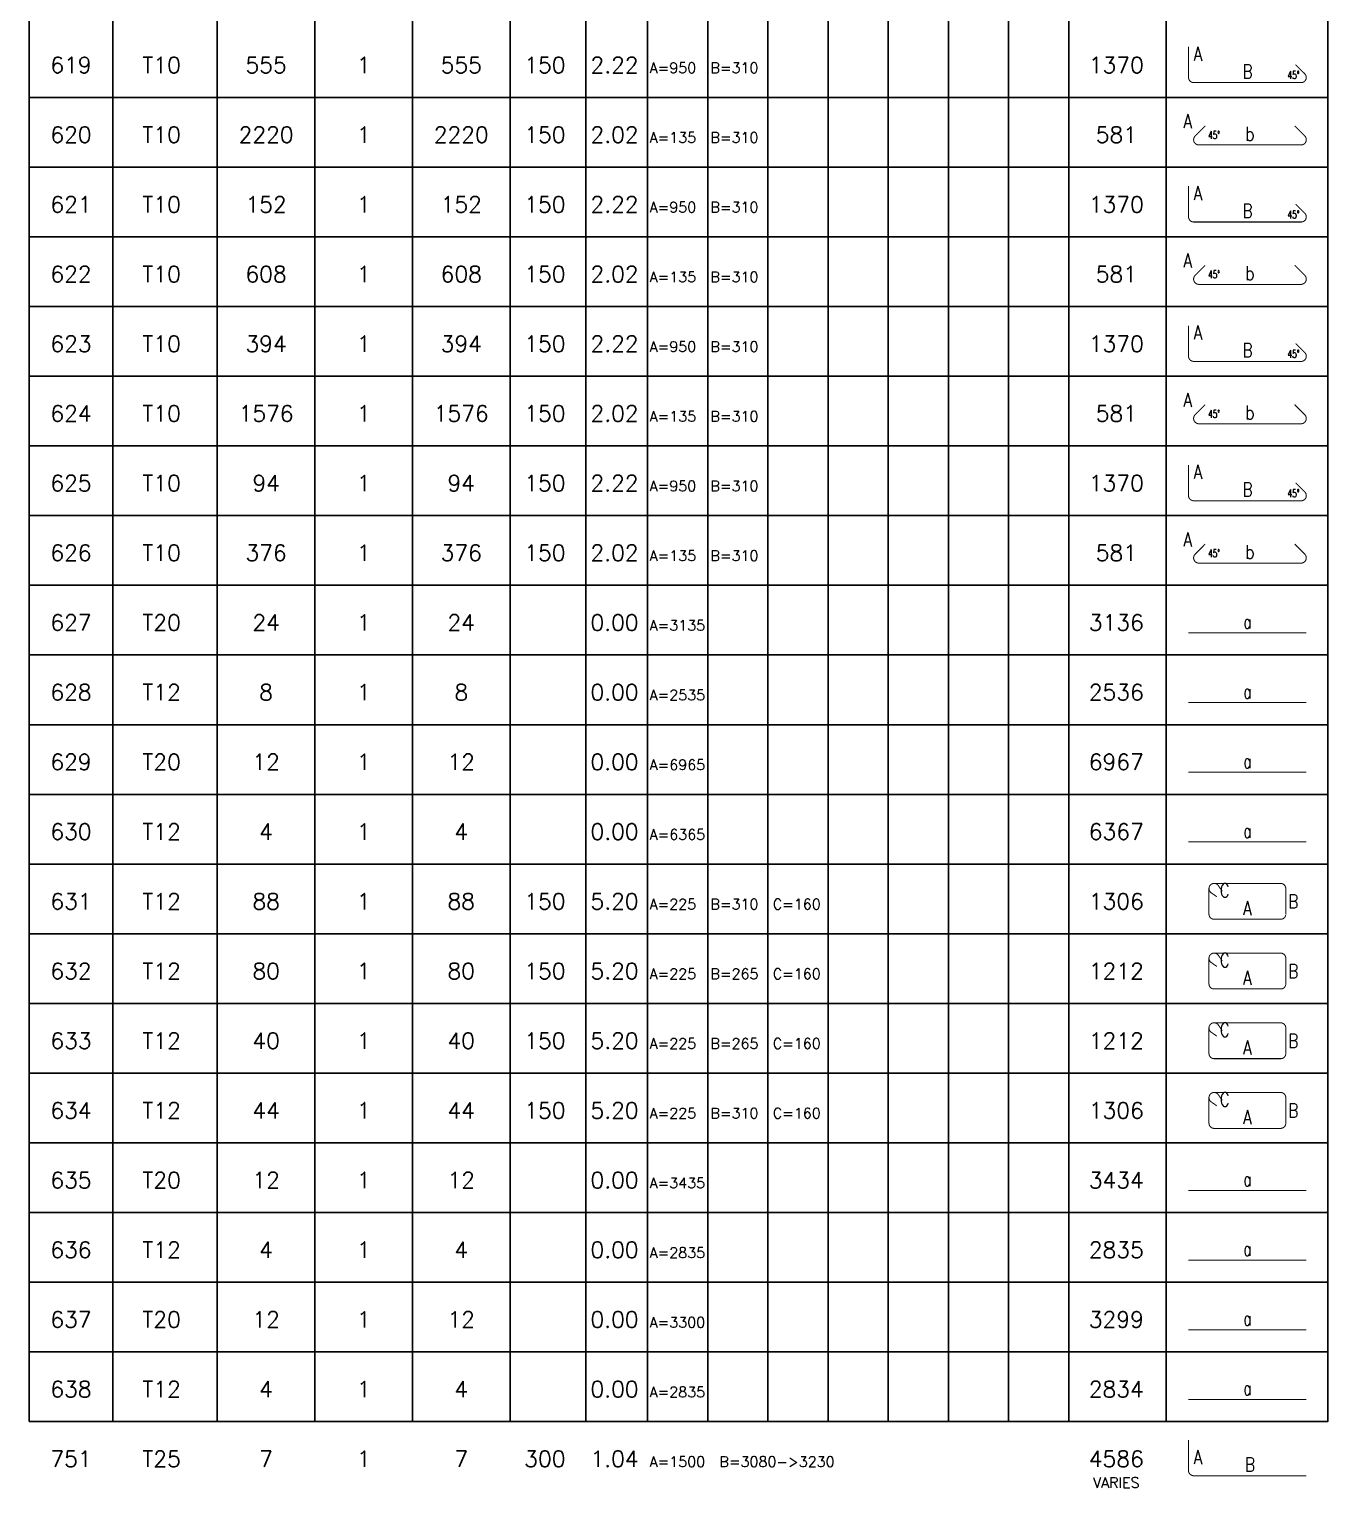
# Model space of a CAD drawing. Extents: x 660761725 to 1323371458, y 2734871439 to 5470067957.
# Drawn here: x 661874581 to 661879240, y 2734938224 to 2734943456 of the extents above; entities that cross this region are included whole.
import ezdxf
from ezdxf.enums import TextEntityAlignment as Align

# ---------------------------------------------------------------- set-up
doc = ezdxf.new("R2010")
doc.units = 0
for name, color, linetype in [('S-SCHEDULE', 140, 'Continuous'), ('S-SKETCH', 1, 'Continuous'), ('S-TEXT-SKETCH', 255, 'Continuous')]:
    doc.layers.add(name, color=color, linetype=linetype)
doc.styles.add('ROMANS', font='romans.shx')

# ---------------------------------------------------------------- blocks, each defined once
blk = doc.blocks.new('cadf_50')
at = {"color": 9}
for p, q in [((0, -202), (186.35, -202)), ((0, -212), (186.35, -212)), ((0, -222), (186.35, -222)), ((0, -232), (186.35, -232)), ((0, -242), (186.35, -242)), ((0, -252), (186.35, -252)), ((0, -262), (186.35, -262)), ((0, -272), (186.35, -272)), ((0, -282), (186.35, -282)), ((0, -292), (186.35, -292)), ((0, -302), (186.35, -302)), ((0, -312), (186.35, -312)), ((0, -322), (186.35, -322)), ((0, -332), (186.35, -332)), ((0, -342), (186.35, -342)), ((0, -352), (186.35, -352)), ((0, -362), (186.35, -362)), ((0, -372), (186.35, -372)), ((0, -382), (186.35, -382))]:
    blk.add_line(p, q, dxfattribs=at)
at = {"layer": 'S-SCHEDULE'}
for p, q in [((0, -392), (0, 0)), ((12, 0), (12, -392)), ((27, 0), (27, -392)), ((69, 0), (69, -392)), ((79.87, 0), (79.87, -392)), ((88.75, 0), (88.75, -392)), ((97.38, 0), (97.38, -392)), ((106.02, 0), (106.02, -392)), ((114.65, 0), (114.65, -392)), ((123.28, 0), (123.28, -392)), ((131.91, 0), (131.91, -392)), ((140.55, 0), (140.55, -392)), ((149.18, -392), (149.18, 0)), ((163.15, -392), (163.15, 0)), ((41, -11.45), (41, -392)), ((55, -11.45), (55, -392))]:
    blk.add_line(p, q, dxfattribs=at)
at = {"layer": 'S-SCHEDULE', "flags": 128}
blk.add_lwpolyline([(0, -392), (0, 0), (186.35, 0), (186.35, -392)], close=True, dxfattribs=at)
blk = doc.blocks.new('20-CFSHP36b')
at = {"layer": 'S-SKETCH', "const_width": 0.2}
blk.add_lwpolyline([(-3.09, 4.5), (-1.29, 2.71, -0.668179), (-2, 1), (-22.97, 1, -0.414214), (-24, 2.03), (-24, 8)], format="xyb", dxfattribs=at)
at = {"layer": 'S-TEXT-SKETCH', "style": 'ROMANS', "width": 0.7}
blk.add_text('45%%d', height=1.5, dxfattribs=at).set_placement((-3.49, 2.46), align=Align.MIDDLE_CENTER)
at = {"layer": 'S-TEXT-SKETCH', "style": 'ROMANS', "width": 0.8}
blk.add_attdef('A', text='', height=2, dxfattribs=at).set_placement((-23, 8), align=Align.TOP_LEFT)
blk.add_attdef('B', text='', height=2, dxfattribs=at).set_placement((-12.48, 1), align=Align.BOTTOM_CENTER)
blk = doc.blocks.new('13-CFSHP33b')
at = {"layer": 'S-SKETCH', "const_width": 0.2}
blk.add_lwpolyline([(-20.73, 5.73), (-22.7, 3.76, 0.668179), (-21.97, 2), (-2.03, 2, 0.668179), (-1.3, 3.76), (-3.27, 5.73)], format="xyb", dxfattribs=at)
at = {"layer": 'S-TEXT-SKETCH', "style": 'ROMANS', "width": 0.7}
blk.add_text('45%%d', height=1.5, dxfattribs=at).set_placement((-19, 3.93), align=Align.MIDDLE_CENTER)
at = {"layer": 'S-TEXT-SKETCH', "style": 'ROMANS', "width": 0.8}
blk.add_attdef('A', text='', height=2, dxfattribs=at).set_placement((-25, 8), align=Align.TOP_LEFT)
blk.add_attdef('B', text='', height=2, dxfattribs=at).set_placement((-12, 2), align=Align.BOTTOM_CENTER)
blk = doc.blocks.new('1-CFSHP20')
at = {"layer": 'S-SKETCH', "const_width": 0.2}
blk.add_lwpolyline([(-24, 2), (-1, 2)], dxfattribs=at)
at = {"layer": 'S-TEXT-SKETCH', "linetype": 'ByBlock', "style": 'ROMANS', "width": 0.7}
blk.add_attdef('A', text='', height=2, dxfattribs=at).set_placement((-12.5, 2), align=Align.BOTTOM_CENTER)
blk = doc.blocks.new('86-CFSHP60')
at = {"layer": 'S-SKETCH', "const_width": 0.2}
for points in [[(-19, 7.5), (-6, 7.5, -0.414214), (-5, 6.5), (-5, 1.5, -0.414214), (-6, 0.5), (-19, 0.5, -0.414214), (-20, 1.5), (-20, 6.5)], [(-17.4, 5.97), (-18.18, 7.08, 1.185637), (-19.58, 5.68), (-18.47, 4.9)]]:
    blk.add_lwpolyline(points, format="xyb", dxfattribs=at)
at = {"layer": 'S-TEXT-SKETCH', "style": 'ROMANS', "width": 0.8}
for tag, p in [('C', (-16.93, 3.97)), ('A', (-12.5, 0.5))]:
    blk.add_attdef(tag, text='', height=2, dxfattribs=at).set_placement(p, align=Align.BOTTOM_CENTER)
blk.add_attdef('B', text='', height=2, dxfattribs=at).set_placement((-2.57, 4), align=Align.MIDDLE_RIGHT)
blk = doc.blocks.new('33-CFSHP37')
at = {"layer": 'S-SKETCH', "const_width": 0.2}
blk.add_lwpolyline([(-1, 1), (-22.96875, 1, -0.4142135624), (-24, 2.03125), (-24, 8)], format="xyb", dxfattribs=at)
at = {"layer": 'S-TEXT-SKETCH', "style": 'ROMANS', "width": 0.8}
blk.add_attdef('A', text='', height=2, dxfattribs=at).set_placement((-23, 6), align=Align.TOP_LEFT)
blk.add_attdef('B', text='', height=2, dxfattribs=at).set_placement((-11.984375, 1), align=Align.BOTTOM_CENTER)

msp = doc.modelspace()

# ---------------------------------------------------------------- block references
at = {"layer": 'S-SCHEDULE', "xscale": 25, "yscale": 25, "zscale": 25}
msp.add_blockref('cadf_50', (661874581.06471157, 2734948261), dxfattribs=at)
at = {"layer": 'S-SCHEDULE'}
ref = msp.add_blockref('20-CFSHP36b', (661879181.06471157, 2734943245.80798292), dxfattribs=dict(at, xscale=18.375, yscale=18.375, zscale=18.375))
ref.add_attrib('A', 'A', dxfattribs={"layer": 'S-TEXT-SKETCH', "color": 7, "height": 50, "style": 'ROMANS', "width": 0.8}).set_placement((661878758.43971157, 2734943392.80798292), align=Align.TOP_LEFT)
ref.add_attrib('B', 'B', dxfattribs={"layer": 'S-TEXT-SKETCH', "color": 7, "height": 50, "style": 'ROMANS', "width": 0.8}).set_placement((661878951.66432095, 2734943264.18298292), align=Align.BOTTOM_CENTER)
ref = msp.add_blockref('13-CFSHP33b', (661879181.06471157, 2734943003.75), dxfattribs=dict(at, xscale=18.375, yscale=18.375, zscale=18.375))
ref.add_attrib('B', 'b', dxfattribs={"layer": 'S-TEXT-SKETCH', "color": 7, "height": 50, "style": 'ROMANS', "width": 0.8}).set_placement((661878960.56471157, 2734943040.5), align=Align.BOTTOM_CENTER)
ref.add_attrib('A', 'A', dxfattribs={"layer": 'S-TEXT-SKETCH', "color": 7, "height": 50, "style": 'ROMANS', "width": 0.8}).set_placement((661878721.68971157, 2734943150.75), align=Align.TOP_LEFT)
ref = msp.add_blockref('20-CFSHP36b', (661879181.06471157, 2734942745.80798292), dxfattribs=dict(at, xscale=18.375, yscale=18.375, zscale=18.375))
ref.add_attrib('A', 'A', dxfattribs={"layer": 'S-TEXT-SKETCH', "color": 7, "height": 50, "style": 'ROMANS', "width": 0.8}).set_placement((661878758.43971157, 2734942892.80798292), align=Align.TOP_LEFT)
ref.add_attrib('B', 'B', dxfattribs={"layer": 'S-TEXT-SKETCH', "color": 7, "height": 50, "style": 'ROMANS', "width": 0.8}).set_placement((661878951.66432095, 2734942764.18298292), align=Align.BOTTOM_CENTER)
ref = msp.add_blockref('13-CFSHP33b', (661879181.06471157, 2734942503.75), dxfattribs=dict(at, xscale=18.375, yscale=18.375, zscale=18.375))
ref.add_attrib('B', 'b', dxfattribs={"layer": 'S-TEXT-SKETCH', "color": 7, "height": 50, "style": 'ROMANS', "width": 0.8}).set_placement((661878960.56471157, 2734942540.5), align=Align.BOTTOM_CENTER)
ref.add_attrib('A', 'A', dxfattribs={"layer": 'S-TEXT-SKETCH', "color": 7, "height": 50, "style": 'ROMANS', "width": 0.8}).set_placement((661878721.68971157, 2734942650.75), align=Align.TOP_LEFT)
ref = msp.add_blockref('20-CFSHP36b', (661879181.06471157, 2734942245.80798292), dxfattribs=dict(at, xscale=18.375, yscale=18.375, zscale=18.375))
ref.add_attrib('A', 'A', dxfattribs={"layer": 'S-TEXT-SKETCH', "color": 7, "height": 50, "style": 'ROMANS', "width": 0.8}).set_placement((661878758.43971157, 2734942392.80798292), align=Align.TOP_LEFT)
ref.add_attrib('B', 'B', dxfattribs={"layer": 'S-TEXT-SKETCH', "color": 7, "height": 50, "style": 'ROMANS', "width": 0.8}).set_placement((661878951.66432095, 2734942264.18298292), align=Align.BOTTOM_CENTER)
ref = msp.add_blockref('13-CFSHP33b', (661879181.06471157, 2734942003.75), dxfattribs=dict(at, xscale=18.375, yscale=18.375, zscale=18.375))
ref.add_attrib('B', 'b', dxfattribs={"layer": 'S-TEXT-SKETCH', "color": 7, "height": 50, "style": 'ROMANS', "width": 0.8}).set_placement((661878960.56471157, 2734942040.5), align=Align.BOTTOM_CENTER)
ref.add_attrib('A', 'A', dxfattribs={"layer": 'S-TEXT-SKETCH', "color": 7, "height": 50, "style": 'ROMANS', "width": 0.8}).set_placement((661878721.68971157, 2734942150.75), align=Align.TOP_LEFT)
ref = msp.add_blockref('20-CFSHP36b', (661879181.06471157, 2734941745.80798292), dxfattribs=dict(at, xscale=18.375, yscale=18.375, zscale=18.375))
ref.add_attrib('A', 'A', dxfattribs={"layer": 'S-TEXT-SKETCH', "color": 7, "height": 50, "style": 'ROMANS', "width": 0.8}).set_placement((661878758.43971157, 2734941892.80798292), align=Align.TOP_LEFT)
ref.add_attrib('B', 'B', dxfattribs={"layer": 'S-TEXT-SKETCH', "color": 7, "height": 50, "style": 'ROMANS', "width": 0.8}).set_placement((661878951.66432095, 2734941764.18298292), align=Align.BOTTOM_CENTER)
ref = msp.add_blockref('13-CFSHP33b', (661879181.06471157, 2734941503.75), dxfattribs=dict(at, xscale=18.375, yscale=18.375, zscale=18.375))
ref.add_attrib('B', 'b', dxfattribs={"layer": 'S-TEXT-SKETCH', "color": 7, "height": 50, "style": 'ROMANS', "width": 0.8}).set_placement((661878960.56471157, 2734941540.5), align=Align.BOTTOM_CENTER)
ref.add_attrib('A', 'A', dxfattribs={"layer": 'S-TEXT-SKETCH', "color": 7, "height": 50, "style": 'ROMANS', "width": 0.8}).set_placement((661878721.68971157, 2734941650.75), align=Align.TOP_LEFT)
ref = msp.add_blockref('1-CFSHP20', (661879181.06471157, 2734941253.75), dxfattribs=dict(at, xscale=18.375, yscale=18.375, zscale=18.375))
ref.add_attrib('A', 'a', dxfattribs={"layer": 'S-TEXT-SKETCH', "color": 7, "linetype": 'ByBlock', "height": 50, "style": 'ROMANS', "width": 0.7}).set_placement((661878951.37721157, 2734941290.5), align=Align.BOTTOM_CENTER)
ref = msp.add_blockref('1-CFSHP20', (661879181.06471157, 2734941003.75), dxfattribs=dict(at, xscale=18.375, yscale=18.375, zscale=18.375))
ref.add_attrib('A', 'a', dxfattribs={"layer": 'S-TEXT-SKETCH', "color": 7, "linetype": 'ByBlock', "height": 50, "style": 'ROMANS', "width": 0.7}).set_placement((661878951.37721157, 2734941040.5), align=Align.BOTTOM_CENTER)
ref = msp.add_blockref('1-CFSHP20', (661879181.06471157, 2734940753.75), dxfattribs=dict(at, xscale=18.375, yscale=18.375, zscale=18.375))
ref.add_attrib('A', 'a', dxfattribs={"layer": 'S-TEXT-SKETCH', "color": 7, "linetype": 'ByBlock', "height": 50, "style": 'ROMANS', "width": 0.7}).set_placement((661878951.37721157, 2734940790.5), align=Align.BOTTOM_CENTER)
ref = msp.add_blockref('1-CFSHP20', (661879181.06471157, 2734940503.75), dxfattribs=dict(at, xscale=18.375, yscale=18.375, zscale=18.375))
ref.add_attrib('A', 'a', dxfattribs={"layer": 'S-TEXT-SKETCH', "color": 7, "linetype": 'ByBlock', "height": 50, "style": 'ROMANS', "width": 0.7}).set_placement((661878951.37721157, 2734940540.5), align=Align.BOTTOM_CENTER)
ref = msp.add_blockref('86-CFSHP60', (661879181.06471157, 2734940253.75), dxfattribs=dict(at, xscale=18.375, yscale=18.375, zscale=18.375))
ref.add_attrib('A', 'A', dxfattribs={"layer": 'S-TEXT-SKETCH', "color": 7, "height": 50, "style": 'ROMANS', "width": 0.8}).set_placement((661878951.37721157, 2734940262.9375), align=Align.BOTTOM_CENTER)
ref.add_attrib('B', 'B', dxfattribs={"layer": 'S-TEXT-SKETCH', "color": 7, "height": 50, "style": 'ROMANS', "width": 0.8}).set_placement((661879133.89544392, 2734940327.25), align=Align.MIDDLE_RIGHT)
ref.add_attrib('C', 'C', dxfattribs={"layer": 'S-TEXT-SKETCH', "color": 7, "height": 50, "style": 'ROMANS', "width": 0.8}).set_placement((661878869.92539692, 2734940326.71868896), align=Align.BOTTOM_CENTER)
ref = msp.add_blockref('86-CFSHP60', (661879181.06471157, 2734940003.75), dxfattribs=dict(at, xscale=18.375, yscale=18.375, zscale=18.375))
ref.add_attrib('A', 'A', dxfattribs={"layer": 'S-TEXT-SKETCH', "color": 7, "height": 50, "style": 'ROMANS', "width": 0.8}).set_placement((661878951.37721157, 2734940012.9375), align=Align.BOTTOM_CENTER)
ref.add_attrib('B', 'B', dxfattribs={"layer": 'S-TEXT-SKETCH', "color": 7, "height": 50, "style": 'ROMANS', "width": 0.8}).set_placement((661879133.89544392, 2734940077.25), align=Align.MIDDLE_RIGHT)
ref.add_attrib('C', 'C', dxfattribs={"layer": 'S-TEXT-SKETCH', "color": 7, "height": 50, "style": 'ROMANS', "width": 0.8}).set_placement((661878869.92539692, 2734940076.71868896), align=Align.BOTTOM_CENTER)
ref = msp.add_blockref('86-CFSHP60', (661879181.06471157, 2734939753.75), dxfattribs=dict(at, xscale=18.375, yscale=18.375, zscale=18.375))
ref.add_attrib('A', 'A', dxfattribs={"layer": 'S-TEXT-SKETCH', "color": 7, "height": 50, "style": 'ROMANS', "width": 0.8}).set_placement((661878951.37721157, 2734939762.9375), align=Align.BOTTOM_CENTER)
ref.add_attrib('B', 'B', dxfattribs={"layer": 'S-TEXT-SKETCH', "color": 7, "height": 50, "style": 'ROMANS', "width": 0.8}).set_placement((661879133.89544392, 2734939827.25), align=Align.MIDDLE_RIGHT)
ref.add_attrib('C', 'C', dxfattribs={"layer": 'S-TEXT-SKETCH', "color": 7, "height": 50, "style": 'ROMANS', "width": 0.8}).set_placement((661878869.92539692, 2734939826.71868896), align=Align.BOTTOM_CENTER)
ref = msp.add_blockref('86-CFSHP60', (661879181.06471157, 2734939503.75), dxfattribs=dict(at, xscale=18.375, yscale=18.375, zscale=18.375))
ref.add_attrib('A', 'A', dxfattribs={"layer": 'S-TEXT-SKETCH', "color": 7, "height": 50, "style": 'ROMANS', "width": 0.8}).set_placement((661878951.37721157, 2734939512.9375), align=Align.BOTTOM_CENTER)
ref.add_attrib('B', 'B', dxfattribs={"layer": 'S-TEXT-SKETCH', "color": 7, "height": 50, "style": 'ROMANS', "width": 0.8}).set_placement((661879133.89544392, 2734939577.25), align=Align.MIDDLE_RIGHT)
ref.add_attrib('C', 'C', dxfattribs={"layer": 'S-TEXT-SKETCH', "color": 7, "height": 50, "style": 'ROMANS', "width": 0.8}).set_placement((661878869.92539692, 2734939576.71868896), align=Align.BOTTOM_CENTER)
ref = msp.add_blockref('1-CFSHP20', (661879181.06471157, 2734939253.75), dxfattribs=dict(at, xscale=18.375, yscale=18.375, zscale=18.375))
ref.add_attrib('A', 'a', dxfattribs={"layer": 'S-TEXT-SKETCH', "color": 7, "linetype": 'ByBlock', "height": 50, "style": 'ROMANS', "width": 0.7}).set_placement((661878951.37721157, 2734939290.5), align=Align.BOTTOM_CENTER)
ref = msp.add_blockref('1-CFSHP20', (661879181.06471157, 2734939003.75), dxfattribs=dict(at, xscale=18.375, yscale=18.375, zscale=18.375))
ref.add_attrib('A', 'a', dxfattribs={"layer": 'S-TEXT-SKETCH', "color": 7, "linetype": 'ByBlock', "height": 50, "style": 'ROMANS', "width": 0.7}).set_placement((661878951.37721157, 2734939040.5), align=Align.BOTTOM_CENTER)
ref = msp.add_blockref('1-CFSHP20', (661879181.06471157, 2734938753.75), dxfattribs=dict(at, xscale=18.375, yscale=18.375, zscale=18.375))
ref.add_attrib('A', 'a', dxfattribs={"layer": 'S-TEXT-SKETCH', "color": 7, "linetype": 'ByBlock', "height": 50, "style": 'ROMANS', "width": 0.7}).set_placement((661878951.37721157, 2734938790.5), align=Align.BOTTOM_CENTER)
ref = msp.add_blockref('1-CFSHP20', (661879181.06471157, 2734938503.75), dxfattribs=dict(at, xscale=18.375, yscale=18.375, zscale=18.375))
ref.add_attrib('A', 'a', dxfattribs={"layer": 'S-TEXT-SKETCH', "color": 7, "linetype": 'ByBlock', "height": 50, "style": 'ROMANS', "width": 0.7}).set_placement((661878951.37721157, 2734938540.5), align=Align.BOTTOM_CENTER)
ref = msp.add_blockref('33-CFSHP37', (661879181.06471157, 2734938248.48338318), dxfattribs=dict(at, xscale=18.375, yscale=18.375, zscale=18.375))
ref.add_attrib('A', 'A', dxfattribs={"layer": 'S-TEXT-SKETCH', "color": 7, "height": 50, "style": 'ROMANS', "width": 0.8}).set_placement((661878758.43971157, 2734938358.73338318), align=Align.TOP_LEFT)
ref.add_attrib('B', 'B', dxfattribs={"layer": 'S-TEXT-SKETCH', "color": 7, "height": 50, "style": 'ROMANS', "width": 0.8}).set_placement((661878960.85182095, 2734938266.85838318), align=Align.BOTTOM_CENTER)

# ---------------------------------------------------------------- texts
at = {"layer": 'S-SCHEDULE', "style": 'ROMANS'}
for s, height, p in [('T10', 57.5, (661875056.06471157, 2734943298.5)), ('555', 57.5, (661875431.06471157, 2734943298.5)), ('1', 57.5, (661875781.06471157, 2734943298.5)), ('555', 57.5, (661876131.06471157, 2734943298.5)), ('150', 57.5, (661876431.06471157, 2734943298.5)), ('2.22', 57.5, (661876681.06471157, 2734943298.5)), ('1370', 57.5, (661878481.06471157, 2734943298.5)), ('T10', 57.5, (661875056.06471157, 2734943048.5)), ('2220', 57.5, (661875431.06471157, 2734943048.5)), ('1', 57.5, (661875781.06471157, 2734943048.5)), ('2220', 57.5, (661876131.06471157, 2734943048.5)), ('150', 57.5, (661876431.06471157, 2734943048.5)), ('2.02', 57.5, (661876681.06471157, 2734943048.5)), ('581', 57.5, (661878481.06471157, 2734943048.5)), ('T10', 57.5, (661875056.06471157, 2734942798.5)), ('152', 57.5, (661875431.06471157, 2734942798.5)), ('1', 57.5, (661875781.06471157, 2734942798.5)), ('152', 57.5, (661876131.06471157, 2734942798.5)), ('150', 57.5, (661876431.06471157, 2734942798.5)), ('2.22', 57.5, (661876681.06471157, 2734942798.5)), ('1370', 57.5, (661878481.06471157, 2734942798.5)), ('T10', 57.5, (661875056.06471157, 2734942548.5)), ('608', 57.5, (661875431.06471157, 2734942548.5)), ('1', 57.5, (661875781.06471157, 2734942548.5)), ('608', 57.5, (661876131.06471157, 2734942548.5)), ('150', 57.5, (661876431.06471157, 2734942548.5)), ('2.02', 57.5, (661876681.06471157, 2734942548.5)), ('581', 57.5, (661878481.06471157, 2734942548.5)), ('T10', 57.5, (661875056.06471157, 2734942298.5)), ('394', 57.5, (661875431.06471157, 2734942298.5)), ('1', 57.5, (661875781.06471157, 2734942298.5)), ('394', 57.5, (661876131.06471157, 2734942298.5)), ('150', 57.5, (661876431.06471157, 2734942298.5)), ('2.22', 57.5, (661876681.06471157, 2734942298.5)), ('1370', 57.5, (661878481.06471157, 2734942298.5)), ('T10', 57.5, (661875056.06471157, 2734942048.5)), ('1576', 57.5, (661875431.06471157, 2734942048.5)), ('1', 57.5, (661875781.06471157, 2734942048.5)), ('1576', 57.5, (661876131.06471157, 2734942048.5)), ('150', 57.5, (661876431.06471157, 2734942048.5)), ('2.02', 57.5, (661876681.06471157, 2734942048.5)), ('581', 57.5, (661878481.06471157, 2734942048.5)), ('T10', 57.5, (661875056.06471157, 2734941798.5)), ('94', 57.5, (661875431.06471157, 2734941798.5)), ('1', 57.5, (661875781.06471157, 2734941798.5)), ('94', 57.5, (661876131.06471157, 2734941798.5)), ('150', 57.5, (661876431.06471157, 2734941798.5)), ('2.22', 57.5, (661876681.06471157, 2734941798.5)), ('1370', 57.5, (661878481.06471157, 2734941798.5)), ('T10', 57.5, (661875056.06471157, 2734941548.5)), ('376', 57.5, (661875431.06471157, 2734941548.5)), ('1', 57.5, (661875781.06471157, 2734941548.5)), ('376', 57.5, (661876131.06471157, 2734941548.5)), ('150', 57.5, (661876431.06471157, 2734941548.5)), ('2.02', 57.5, (661876681.06471157, 2734941548.5)), ('581', 57.5, (661878481.06471157, 2734941548.5)), ('T20', 57.5, (661875056.06471157, 2734941298.5)), ('24', 57.5, (661875431.06471157, 2734941298.5)), ('1', 57.5, (661875781.06471157, 2734941298.5)), ('24', 57.5, (661876131.06471157, 2734941298.5)), ('0.00', 57.5, (661876681.06471157, 2734941298.5)), ('3136', 57.5, (661878481.06471157, 2734941298.5)), ('T12', 57.5, (661875056.06471157, 2734941048.5)), ('8', 57.5, (661875431.06471157, 2734941048.5)), ('1', 57.5, (661875781.06471157, 2734941048.5)), ('8', 57.5, (661876131.06471157, 2734941048.5)), ('0.00', 57.5, (661876681.06471157, 2734941048.5)), ('2536', 57.5, (661878481.06471157, 2734941048.5)), ('T20', 57.5, (661875056.06471157, 2734940798.5)), ('12', 57.5, (661875431.06471157, 2734940798.5)), ('1', 57.5, (661875781.06471157, 2734940798.5)), ('12', 57.5, (661876131.06471157, 2734940798.5)), ('0.00', 57.5, (661876681.06471157, 2734940798.5)), ('6967', 57.5, (661878481.06471157, 2734940798.5)), ('T12', 57.5, (661875056.06471157, 2734940548.5)), ('4', 57.5, (661875431.06471157, 2734940548.5)), ('1', 57.5, (661875781.06471157, 2734940548.5)), ('4', 57.5, (661876131.06471157, 2734940548.5)), ('0.00', 57.5, (661876681.06471157, 2734940548.5)), ('6367', 57.5, (661878481.06471157, 2734940548.5)), ('T12', 57.5, (661875056.06471157, 2734940298.5)), ('88', 57.5, (661875431.06471157, 2734940298.5)), ('1', 57.5, (661875781.06471157, 2734940298.5)), ('88', 57.5, (661876131.06471157, 2734940298.5)), ('150', 57.5, (661876431.06471157, 2734940298.5)), ('5.20', 57.5, (661876681.06471157, 2734940298.5)), ('1306', 57.5, (661878481.06471157, 2734940298.5)), ('T12', 57.5, (661875056.06471157, 2734940048.5)), ('80', 57.5, (661875431.06471157, 2734940048.5)), ('1', 57.5, (661875781.06471157, 2734940048.5)), ('80', 57.5, (661876131.06471157, 2734940048.5)), ('150', 57.5, (661876431.06471157, 2734940048.5)), ('5.20', 57.5, (661876681.06471157, 2734940048.5)), ('1212', 57.5, (661878481.06471157, 2734940048.5)), ('T12', 57.5, (661875056.06471157, 2734939798.5)), ('40', 57.5, (661875431.06471157, 2734939798.5)), ('1', 57.5, (661875781.06471157, 2734939798.5)), ('40', 57.5, (661876131.06471157, 2734939798.5)), ('150', 57.5, (661876431.06471157, 2734939798.5)), ('5.20', 57.5, (661876681.06471157, 2734939798.5)), ('1212', 57.5, (661878481.06471157, 2734939798.5)), ('T12', 57.5, (661875056.06471157, 2734939548.5)), ('44', 57.5, (661875431.06471157, 2734939548.5)), ('1', 57.5, (661875781.06471157, 2734939548.5)), ('44', 57.5, (661876131.06471157, 2734939548.5)), ('150', 57.5, (661876431.06471157, 2734939548.5)), ('5.20', 57.5, (661876681.06471157, 2734939548.5)), ('1306', 57.5, (661878481.06471157, 2734939548.5)), ('T20', 57.5, (661875056.06471157, 2734939298.5)), ('12', 57.5, (661875431.06471157, 2734939298.5)), ('1', 57.5, (661875781.06471157, 2734939298.5)), ('12', 57.5, (661876131.06471157, 2734939298.5)), ('0.00', 57.5, (661876681.06471157, 2734939298.5)), ('3434', 57.5, (661878481.06471157, 2734939298.5)), ('T12', 57.5, (661875056.06471157, 2734939048.5)), ('4', 57.5, (661875431.06471157, 2734939048.5)), ('1', 57.5, (661875781.06471157, 2734939048.5)), ('4', 57.5, (661876131.06471157, 2734939048.5)), ('0.00', 57.5, (661876681.06471157, 2734939048.5)), ('2835', 57.5, (661878481.06471157, 2734939048.5)), ('T20', 57.5, (661875056.06471157, 2734938798.5)), ('12', 57.5, (661875431.06471157, 2734938798.5)), ('1', 57.5, (661875781.06471157, 2734938798.5)), ('12', 57.5, (661876131.06471157, 2734938798.5)), ('0.00', 57.5, (661876681.06471157, 2734938798.5)), ('3299', 57.5, (661878481.06471157, 2734938798.5)), ('T12', 57.5, (661875056.06471157, 2734938548.5)), ('4', 57.5, (661875431.06471157, 2734938548.5)), ('1', 57.5, (661875781.06471157, 2734938548.5)), ('4', 57.5, (661876131.06471157, 2734938548.5)), ('0.00', 57.5, (661876681.06471157, 2734938548.5)), ('2834', 57.5, (661878481.06471157, 2734938548.5)), ('T25', 57.5, (661875056.06471157, 2734938298.5)), ('7', 57.5, (661875431.06471157, 2734938298.5)), ('1', 57.5, (661875781.06471157, 2734938298.5)), ('7', 57.5, (661876131.06471157, 2734938298.5)), ('300', 57.5, (661876431.06471157, 2734938298.5)), ('1.04', 57.5, (661876681.06471157, 2734938298.5)), ('4586', 57.5, (661878481.06471157, 2734938298.5)), ('VARIES', 37.5, (661878481.06471157, 2734938223.5))]:
    msp.add_text(s, height=height, dxfattribs=at).set_placement(p, align=Align.CENTER)
for s, insert, char_height, width, attachment_point in [('{\\FRomanS;\\C140;619}', (661874731.06471157, 2734943298.5), 57.5, 230, 8), (' A=950  B=310 ', (661876781.06471157, 2734943336), 37.5, 2400, 1), ('{\\FRomanS;\\C140;620}', (661874731.06471157, 2734943048.5), 57.5, 230, 8), (' A=135  B=310 ', (661876781.06471157, 2734943086), 37.5, 2400, 1), ('{\\FRomanS;\\C140;621}', (661874731.06471157, 2734942798.5), 57.5, 230, 8), (' A=950  B=310 ', (661876781.06471157, 2734942836), 37.5, 2400, 1), ('{\\FRomanS;\\C140;622}', (661874731.06471157, 2734942548.5), 57.5, 230, 8), (' A=135  B=310 ', (661876781.06471157, 2734942586), 37.5, 2400, 1), ('{\\FRomanS;\\C140;623}', (661874731.06471157, 2734942298.5), 57.5, 230, 8), (' A=950  B=310 ', (661876781.06471157, 2734942336), 37.5, 2400, 1), ('{\\FRomanS;\\C140;624}', (661874731.06471157, 2734942048.5), 57.5, 230, 8), (' A=135  B=310 ', (661876781.06471157, 2734942086), 37.5, 2400, 1), ('{\\FRomanS;\\C140;625}', (661874731.06471157, 2734941798.5), 57.5, 230, 8), (' A=950  B=310 ', (661876781.06471157, 2734941836), 37.5, 2400, 1), ('{\\FRomanS;\\C140;626}', (661874731.06471157, 2734941548.5), 57.5, 230, 8), (' A=135  B=310 ', (661876781.06471157, 2734941586), 37.5, 2400, 1), ('{\\FRomanS;\\C140;627}', (661874731.06471157, 2734941298.5), 57.5, 230, 8), (' A=3135 ', (661876781.06471157, 2734941336), 37.5, 2400, 1), ('{\\FRomanS;\\C140;628}', (661874731.06471157, 2734941048.5), 57.5, 230, 8), (' A=2535 ', (661876781.06471157, 2734941086), 37.5, 2400, 1), ('{\\FRomanS;\\C140;629}', (661874731.06471157, 2734940798.5), 57.5, 230, 8), (' A=6965 ', (661876781.06471157, 2734940836), 37.5, 2400, 1), ('{\\FRomanS;\\C140;630}', (661874731.06471157, 2734940548.5), 57.5, 230, 8), (' A=6365 ', (661876781.06471157, 2734940586), 37.5, 2400, 1), ('{\\FRomanS;\\C140;631}', (661874731.06471157, 2734940298.5), 57.5, 230, 8), (' A=225  B=310  C=160 ', (661876781.06471157, 2734940336), 37.5, 2400, 1), ('{\\FRomanS;\\C140;632}', (661874731.06471157, 2734940048.5), 57.5, 230, 8), (' A=225  B=265  C=160 ', (661876781.06471157, 2734940086), 37.5, 2400, 1), ('{\\FRomanS;\\C140;633}', (661874731.06471157, 2734939798.5), 57.5, 230, 8), (' A=225  B=265  C=160 ', (661876781.06471157, 2734939836), 37.5, 2400, 1), ('{\\FRomanS;\\C140;634}', (661874731.06471157, 2734939548.5), 57.5, 230, 8), (' A=225  B=310  C=160 ', (661876781.06471157, 2734939586), 37.5, 2400, 1), ('{\\FRomanS;\\C140;635}', (661874731.06471157, 2734939298.5), 57.5, 230, 8), (' A=3435 ', (661876781.06471157, 2734939336), 37.5, 2400, 1), ('{\\FRomanS;\\C140;636}', (661874731.06471157, 2734939048.5), 57.5, 230, 8), (' A=2835 ', (661876781.06471157, 2734939086), 37.5, 2400, 1), ('{\\FRomanS;\\C140;637}', (661874731.06471157, 2734938798.5), 57.5, 230, 8), (' A=3300 ', (661876781.06471157, 2734938836), 37.5, 2400, 1), ('{\\FRomanS;\\C140;638}', (661874731.06471157, 2734938548.5), 57.5, 230, 8), (' A=2835 ', (661876781.06471157, 2734938586), 37.5, 2400, 1), ('{\\FRomanS;\\C140;751}', (661874731.06471157, 2734938298.5), 57.5, 230, 8), (' A=1500  B=3080->3230 ', (661876781.06471157, 2734938336), 37.5, 2400, 1)]:
    msp.add_mtext(s, dxfattribs=dict(at, insert=insert, char_height=char_height, width=width, attachment_point=attachment_point))

doc.saveas('drawing.dxf')
